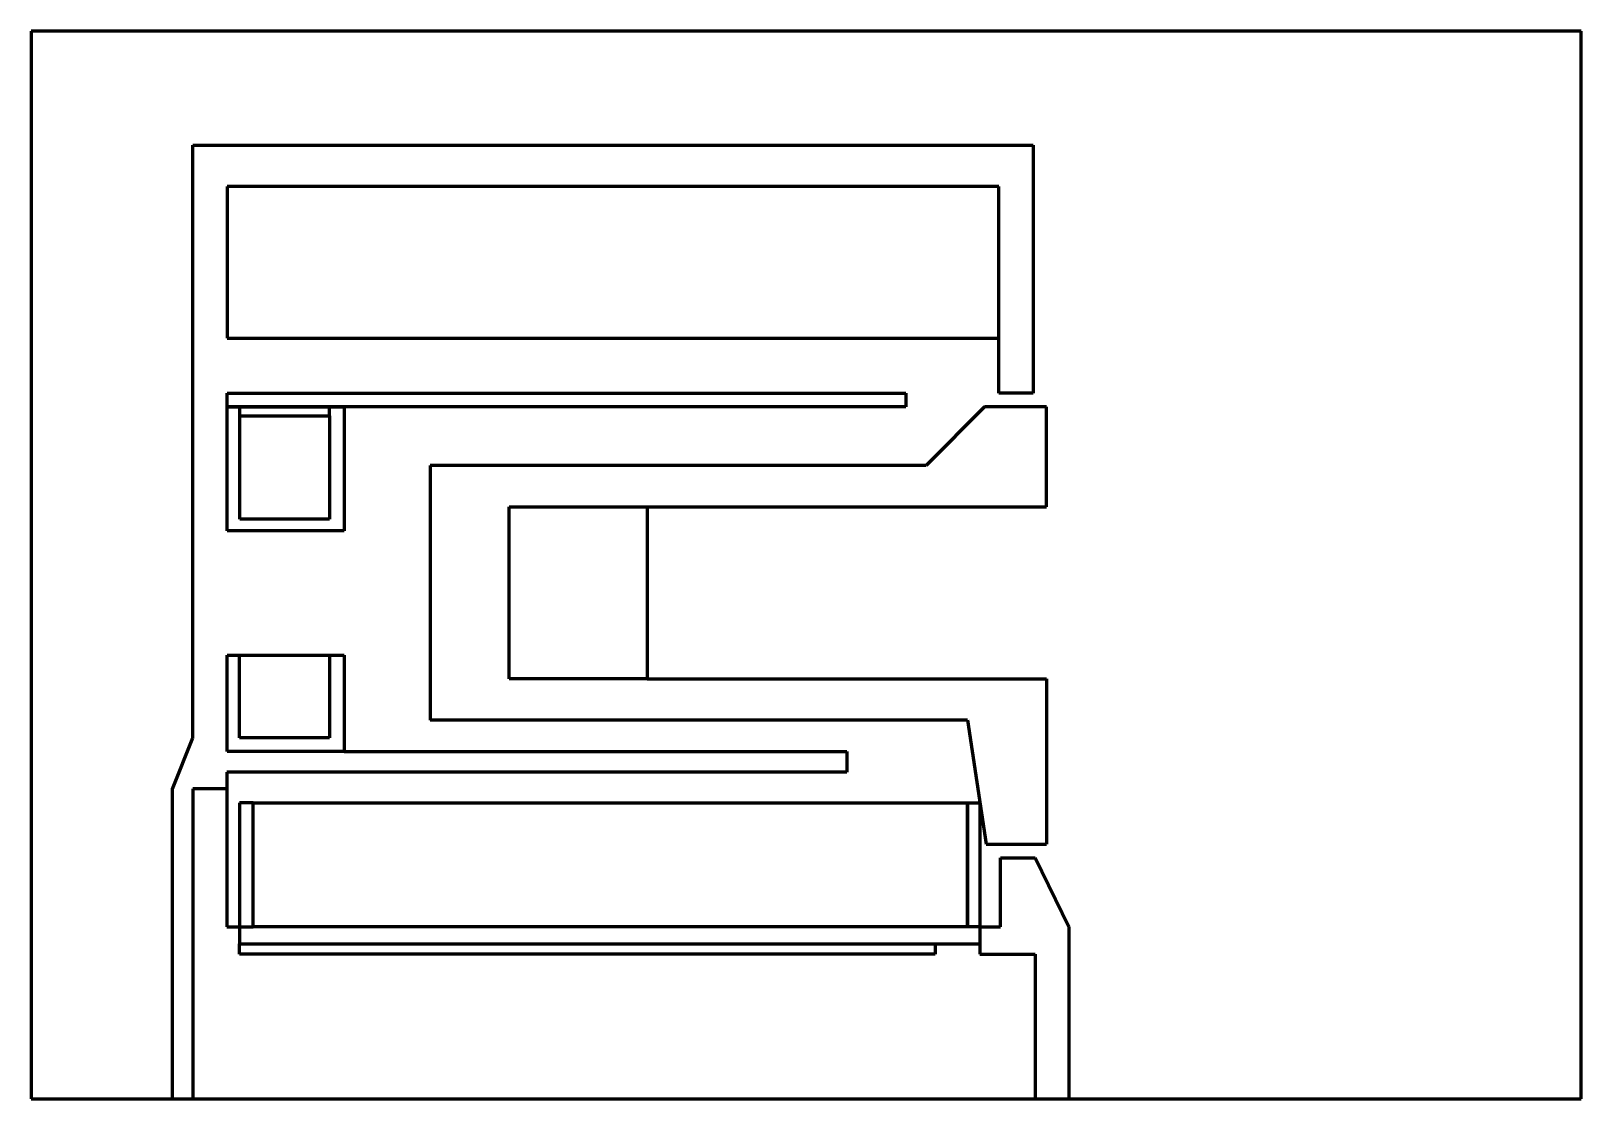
# Model space of a CAD drawing. Header units: millimetres. Extents: x 0 to 225, y 0 to 155.
import ezdxf

# ---------------------------------------------------------------- set-up
doc = ezdxf.new("R2010")
doc.units = ezdxf.units.MM
doc.linetypes.add('K5LT_BASIC', pattern=[0])

# ---------------------------------------------------------------- blocks, each defined once
blk = doc.blocks.new('U0')
at = {"color": 143, "linetype": 'K5LT_BASIC', "lineweight": 60, "true_color": 0x33acca}
for p, q in [((225, 155), (0, 155)), ((0, 155), (0, 0)), ((225, 0), (225, 155)), ((0, 0), (225, 0))]:
    blk.add_line(p, q, dxfattribs=at)
blk = doc.blocks.new('U1')
at = {"color": 143, "linetype": 'K5LT_BASIC', "lineweight": 60, "true_color": 0x33acca}
for p, q in [((28.47, 100.44), (28.47, 102.44)), ((28.47, 102.44), (126.99, 102.44)), ((126.99, 102.44), (126.99, 100.44)), ((126.99, 100.44), (28.47, 100.44))]:
    blk.add_line(p, q, dxfattribs=at)
blk = doc.blocks.new('U2')
at = {"color": 143, "linetype": 'K5LT_BASIC', "lineweight": 60, "true_color": 0x33acca}
for p, q in [((30.32, 99.13), (43.32, 99.13)), ((30.32, 84.13), (30.32, 99.13)), ((43.32, 99.13), (43.32, 84.13)), ((43.32, 84.13), (30.32, 84.13))]:
    blk.add_line(p, q, dxfattribs=at)
blk = doc.blocks.new('U3')
at = {"color": 143, "linetype": 'K5LT_BASIC', "lineweight": 60, "true_color": 0x33acca}
for p, q in [((28.47, 100.44), (45.47, 100.44)), ((28.47, 82.44), (28.47, 100.44)), ((45.47, 100.44), (45.47, 82.44)), ((45.47, 82.44), (28.47, 82.44))]:
    blk.add_line(p, q, dxfattribs=at)
blk = doc.blocks.new('U4')
at = {"color": 143, "linetype": 'K5LT_BASIC', "lineweight": 60, "true_color": 0x33acca}
for p, q in [((28.47, 64.42), (45.47, 64.42)), ((28.47, 50.42), (28.47, 64.42)), ((45.47, 64.42), (45.47, 50.42)), ((45.47, 50.42), (28.47, 50.42))]:
    blk.add_line(p, q, dxfattribs=at)
blk = doc.blocks.new('U5')
at = {"color": 143, "linetype": 'K5LT_BASIC', "lineweight": 60, "true_color": 0x33acca}
for p, q in [((30.26, 64.42), (43.32, 64.42)), ((30.26, 52.44), (30.26, 64.42)), ((43.32, 64.42), (43.32, 52.44)), ((43.32, 52.44), (30.26, 52.44))]:
    blk.add_line(p, q, dxfattribs=at)
blk = doc.blocks.new('U6')
at = {"color": 143, "linetype": 'K5LT_BASIC', "lineweight": 60, "true_color": 0x33acca}
for p, q in [((69.42, 85.96), (89.42, 85.96)), ((69.42, 60.96), (69.42, 85.96)), ((89.42, 85.96), (89.42, 60.96)), ((89.42, 60.96), (69.42, 60.96))]:
    blk.add_line(p, q, dxfattribs=at)
blk = doc.blocks.new('U7')
at = {"color": 143, "linetype": 'K5LT_BASIC', "lineweight": 60, "true_color": 0x33acca}
for p, q in [((32.26, 43), (30.26, 43)), ((30.26, 43), (30.26, 25)), ((32.26, 25), (32.26, 43)), ((30.26, 25), (32.26, 25))]:
    blk.add_line(p, q, dxfattribs=at)
blk = doc.blocks.new('U8')
at = {"color": 143, "linetype": 'K5LT_BASIC', "lineweight": 60, "true_color": 0x33acca}
for p, q in [((32.26, 43), (135.94, 43)), ((32.26, 25), (32.26, 43)), ((135.94, 43), (135.94, 25)), ((135.94, 25), (32.26, 25))]:
    blk.add_line(p, q, dxfattribs=at)
blk = doc.blocks.new('U9')
at = {"color": 143, "linetype": 'K5LT_BASIC', "lineweight": 60, "true_color": 0x33acca}
for p, q in [((135.94, 25), (135.94, 43)), ((135.94, 43), (137.75, 43)), ((137.75, 43), (137.75, 25)), ((137.75, 25), (135.94, 25))]:
    blk.add_line(p, q, dxfattribs=at)
blk = doc.blocks.new('U10')
at = {"color": 143, "linetype": 'K5LT_BASIC', "lineweight": 60, "true_color": 0x33acca}
for p, q in [((30.26, 22.5), (131.26, 22.5)), ((30.26, 21), (30.26, 22.5)), ((131.26, 22.5), (131.26, 21)), ((131.26, 21), (30.26, 21))]:
    blk.add_line(p, q, dxfattribs=at)

msp = doc.modelspace()

# ---------------------------------------------------------------- linework, layer by layer
at = {"color": 143, "linetype": 'K5LT_BASIC', "lineweight": 60, "true_color": 0x33acca}
for p, q in [((23.47, 52.44), (23.47, 138.44)), ((23.47, 138.44), (145.47, 138.44)), ((145.47, 138.44), (145.47, 102.44)), ((140.47, 132.44), (28.47, 132.44)), ((28.47, 132.44), (28.47, 110.44)), ((140.47, 110.44), (140.47, 132.44)), ((28.47, 110.44), (140.47, 110.44)), ((140.47, 102.44), (140.47, 110.44)), ((145.47, 102.44), (140.47, 102.44)), ((30.32, 99.13), (30.32, 100.44)), ((43.32, 99.13), (43.32, 100.44)), ((138.42, 100.44), (129.94, 91.95)), ((147.42, 100.44), (138.42, 100.44)), ((147.42, 85.96), (147.42, 100.44)), ((129.94, 91.95), (57.94, 91.95)), ((57.94, 91.95), (57.94, 54.96)), ((89.42, 85.96), (147.42, 85.96)), ((89.42, 60.96), (147.42, 60.96)), ((147.42, 60.96), (147.42, 36.96)), ((135.94, 54.96), (57.94, 54.96)), ((135.94, 54.96), (138.67, 36.96)), ((20.52, 45), (23.47, 52.44)), ((45.47, 50.42), (118.42, 50.42)), ((118.42, 50.42), (118.42, 47.42)), ((118.42, 47.42), (28.42, 47.42)), ((28.42, 47.42), (28.42, 45)), ((20.52, 0), (20.52, 45)), ((28.42, 45), (23.47, 45)), ((23.47, 45), (23.47, 0)), ((28.42, 45), (28.42, 25)), ((138.67, 36.96), (147.42, 36.96)), ((140.75, 25), (140.75, 35)), ((140.75, 35), (145.75, 35)), ((145.75, 35), (150.67, 25)), ((28.42, 25), (30.26, 25)), ((30.26, 25), (30.26, 22.5)), ((137.75, 25), (140.75, 25)), ((137.75, 25), (137.75, 23)), ((150.67, 25), (150.67, 0)), ((131.26, 22.5), (137.75, 22.5)), ((137.75, 23), (137.75, 21)), ((137.75, 21), (145.75, 21)), ((145.75, 21), (145.75, 0))]:
    msp.add_line(p, q, dxfattribs=at)

# ---------------------------------------------------------------- block references
for name in ['U0', 'U1', 'U3', 'U2', 'U6', 'U4', 'U5', 'U7', 'U8', 'U9', 'U10']:
    msp.add_blockref(name, (0, 0))

doc.saveas('drawing.dxf')
